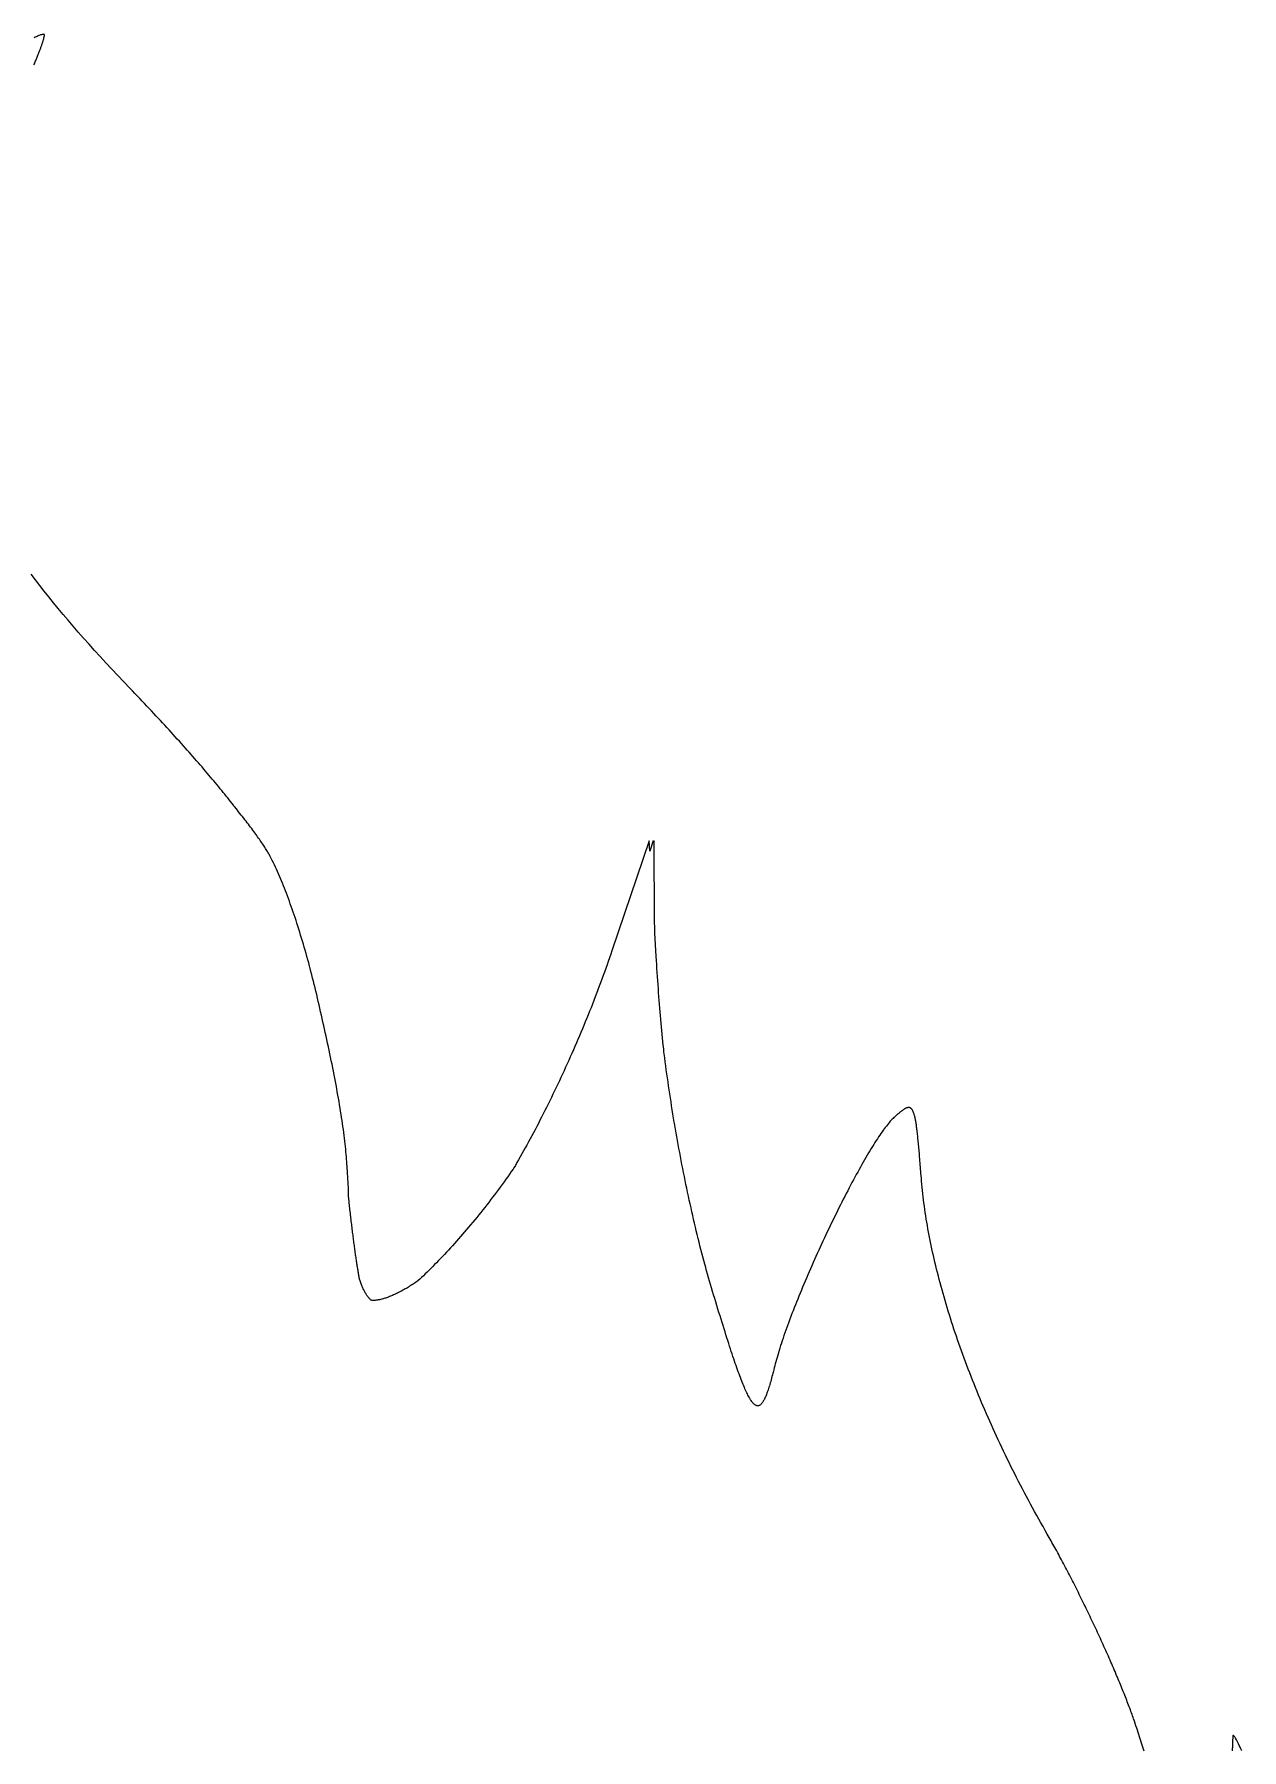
# Model space of a CAD drawing. Extents: x 0 to 39, y 0 to 49.8.
# Drawn here: x 19.56 to 37.09, y 24.9 to 49.8 of the extents above; entities that cross this region are included whole.
import ezdxf

# ---------------------------------------------------------------- set-up
doc = ezdxf.new("R2010")
doc.units = 0
doc.layers.get('0').update_dxf_attribs({"linetype": 'CONTINUOUS'})

msp = doc.modelspace()

# ---------------------------------------------------------------- linework, layer by layer
for points in [[(19.5588, 49.3591), (19.5651, 49.3741), (19.5712, 49.389), (19.5772, 49.4036), (19.5832, 49.418), (19.589, 49.4322), (19.5946, 49.4461), (19.6002, 49.4599), (19.6056, 49.4734), (19.6109, 49.4867), (19.6161, 49.4997), (19.6212, 49.5126), (19.6261, 49.5251), (19.6309, 49.5375), (19.6356, 49.5496), (19.6401, 49.5615), (19.6445, 49.5731), (19.6488, 49.5845), (19.653, 49.5956), (19.657, 49.6064), (19.6609, 49.617), (19.6646, 49.6274), (19.6682, 49.6374), (19.6717, 49.6473), (19.675, 49.6568), (19.6782, 49.6661), (19.6812, 49.6751), (19.6841, 49.6838), (19.6869, 49.6922), (19.6895, 49.7004), (19.6919, 49.7082), (19.6942, 49.7158), (19.6964, 49.7231), (19.6984, 49.7301), (19.7003, 49.7368), (19.702, 49.7432), (19.7035, 49.7493), (19.7049, 49.7551), (19.7062, 49.7605), (19.7072, 49.7657), (19.7082, 49.7706), (19.7089, 49.7751), (19.7095, 49.7793), (19.71, 49.7832), (19.7103, 49.7868), (19.7104, 49.79), (19.7103, 49.793), (19.7101, 49.7955), (19.7097, 49.7978), (19.7092, 49.7997), (19.7085, 49.8013), (19.7076, 49.8025), (19.7065, 49.8034), (19.7053, 49.8039), (19.7039, 49.8041), (19.6957, 49.8037), (19.6869, 49.8026), (19.6774, 49.8007), (19.6671, 49.7981), (19.6562, 49.7948), (19.6445, 49.7908), (19.6322, 49.7861), (19.6192, 49.7807), (19.6056, 49.7746), (19.5914, 49.7678), (19.5764, 49.7604), (19.5609, 49.7522)], [(35.6741, 24.8822), (35.6652, 24.911), (35.656, 24.9401), (35.6467, 24.9694), (35.6372, 24.999), (35.6275, 25.029), (35.6176, 25.0592), (35.6076, 25.0899), (35.5973, 25.1208), (35.5869, 25.1522), (35.5762, 25.1839), (35.5654, 25.216), (35.5543, 25.2485), (35.5431, 25.2814), (35.5316, 25.3148), (35.52, 25.3486), (35.5126, 25.3697), (35.5051, 25.3912), (35.4973, 25.413), (35.4894, 25.4351), (35.4813, 25.4574), (35.473, 25.48), (35.4646, 25.5029), (35.4559, 25.526), (35.4471, 25.5494), (35.4382, 25.5731), (35.429, 25.597), (35.4197, 25.6212), (35.4102, 25.6455), (35.4006, 25.6702), (35.3908, 25.695), (35.3809, 25.7201), (35.3708, 25.7453), (35.3606, 25.7708), (35.3502, 25.7965), (35.3397, 25.8224), (35.329, 25.8484), (35.3182, 25.8747), (35.3073, 25.9011), (35.2962, 25.9277), (35.285, 25.9545), (35.2737, 25.9815), (35.2622, 26.0086), (35.2507, 26.0358), (35.239, 26.0632), (35.2272, 26.0907), (35.2152, 26.1184), (35.2032, 26.1462), (35.1911, 26.1741), (35.1788, 26.2022), (35.1665, 26.2303), (35.154, 26.2586), (35.1415, 26.2869), (35.1288, 26.3154), (35.1161, 26.3439), (35.1033, 26.3726), (35.0903, 26.4013), (35.0773, 26.43), (35.0643, 26.4589), (35.0511, 26.4878), (35.0378, 26.5168), (35.0245, 26.5458), (35.0111, 26.5748), (34.9977, 26.6039), (34.9842, 26.6331), (34.9706, 26.6622), (34.9569, 26.6914), (34.9432, 26.7206), (34.9295, 26.7498), (34.9156, 26.779), (34.9018, 26.8082), (34.8879, 26.8374), (34.8739, 26.8666), (34.8599, 26.8958), (34.8458, 26.9249), (34.8318, 26.9541), (34.8176, 26.9832), (34.8035, 27.0122), (34.7893, 27.0412), (34.7751, 27.0702), (34.7609, 27.0991), (34.7466, 27.1279), (34.7323, 27.1567), (34.718, 27.1853), (34.7037, 27.214), (34.6894, 27.2425), (34.6751, 27.2709), (34.6608, 27.2993), (34.6464, 27.3275), (34.6321, 27.3556), (34.6178, 27.3836), (34.6034, 27.4115), (34.5891, 27.4393), (34.5748, 27.467), (34.5605, 27.4945), (34.5462, 27.5218), (34.532, 27.549), (34.5177, 27.5761), (34.5035, 27.603), (34.4893, 27.6298), (34.4751, 27.6563), (34.461, 27.6827), (34.4469, 27.709), (34.4328, 27.735), (34.4188, 27.7608), (34.4048, 27.7865), (34.3908, 27.8119), (34.3769, 27.8371), (34.3631, 27.8622), (34.3493, 27.8869), (34.3355, 27.9115), (34.3218, 27.9359), (34.3082, 27.96), (34.2946, 27.9838), (34.2811, 28.0074), (34.2677, 28.0308), (34.2364, 28.0853), (34.2053, 28.1399), (34.1744, 28.1944), (34.1437, 28.2491), (34.1133, 28.3037), (34.0832, 28.3584), (34.0532, 28.4131), (34.0235, 28.4678), (33.9941, 28.5225), (33.9649, 28.5773), (33.9359, 28.632), (33.9071, 28.6868), (33.8786, 28.7416), (33.8504, 28.7963), (33.8224, 28.8511), (33.7946, 28.9059), (33.7671, 28.9606), (33.7398, 29.0154), (33.7128, 29.0701), (33.686, 29.1248), (33.6595, 29.1796), (33.6332, 29.2342), (33.6071, 29.2889), (33.5814, 29.3435), (33.5558, 29.3981), (33.5306, 29.4527), (33.5056, 29.5072), (33.4808, 29.5617), (33.4563, 29.6162), (33.4321, 29.6706), (33.4081, 29.725), (33.3844, 29.7793), (33.3609, 29.8336), (33.3377, 29.8878), (33.3148, 29.9419), (33.2921, 29.996), (33.2697, 30.05), (33.2476, 30.104), (33.2257, 30.1579), (33.2041, 30.2117), (33.1828, 30.2654), (33.1618, 30.3191), (33.141, 30.3727), (33.1205, 30.4262), (33.1002, 30.4796), (33.0803, 30.5329), (33.0606, 30.5861), (33.0412, 30.6393), (33.022, 30.6923), (33.0032, 30.7452), (32.9846, 30.7981), (32.9663, 30.8508), (32.9483, 30.9034), (32.9306, 30.9559), (32.9132, 31.0083), (32.896, 31.0605), (32.8792, 31.1127), (32.8626, 31.1647), (32.8463, 31.2166), (32.8303, 31.2683), (32.8146, 31.3199), (32.7991, 31.3714), (32.784, 31.4228), (32.7692, 31.474), (32.7546, 31.525), (32.7404, 31.576), (32.7265, 31.6267), (32.7128, 31.6773), (32.6995, 31.7278), (32.6864, 31.7781), (32.6736, 31.8282), (32.6612, 31.8782), (32.649, 31.928), (32.6372, 31.9776), (32.6257, 32.0271), (32.6144, 32.0763), (32.6035, 32.1254), (32.5929, 32.1744), (32.5826, 32.2231), (32.5726, 32.2716), (32.5629, 32.32), (32.5535, 32.3682), (32.5444, 32.4161), (32.5357, 32.4639), (32.5273, 32.5115), (32.5191, 32.5588), (32.5113, 32.606), (32.5038, 32.6529), (32.4967, 32.6996), (32.4898, 32.7461), (32.4833, 32.7924), (32.4771, 32.8385), (32.4712, 32.8843), (32.4657, 32.9299), (32.4604, 32.9753), (32.4555, 33.0205), (32.4509, 33.0654), (32.4467, 33.1101), (32.4428, 33.1545), (32.4392, 33.1987), (32.4365, 33.2324), (32.434, 33.2654), (32.4314, 33.2977), (32.4289, 33.3294), (32.4265, 33.3605), (32.4241, 33.3909), (32.4217, 33.4207), (32.4193, 33.4498), (32.417, 33.4783), (32.4147, 33.5062), (32.4125, 33.5335), (32.4102, 33.5601), (32.408, 33.5862), (32.4058, 33.6116), (32.4036, 33.6364), (32.4014, 33.6607), (32.3993, 33.6843), (32.3971, 33.7074), (32.395, 33.7299), (32.3928, 33.7518), (32.3907, 33.7731), (32.3885, 33.7939), (32.3864, 33.8141), (32.3843, 33.8338), (32.3821, 33.8529), (32.38, 33.8714), (32.3778, 33.8894), (32.3756, 33.9069), (32.3734, 33.9239), (32.3712, 33.9403), (32.369, 33.9562), (32.3667, 33.9716), (32.3645, 33.9865), (32.3622, 34.0009), (32.3598, 34.0147), (32.3575, 34.0281), (32.3551, 34.041), (32.3527, 34.0534), (32.3502, 34.0653), (32.3477, 34.0768), (32.3451, 34.0877), (32.3426, 34.0982), (32.3399, 34.1083), (32.3372, 34.1179), (32.3345, 34.127), (32.3317, 34.1357), (32.3289, 34.1439), (32.326, 34.1517), (32.323, 34.1591), (32.32, 34.1661), (32.3169, 34.1726), (32.3137, 34.1787), (32.3105, 34.1844), (32.3072, 34.1897), (32.3039, 34.1946), (32.3004, 34.1991), (32.2969, 34.2032), (32.2933, 34.2069), (32.2896, 34.2102), (32.2859, 34.2132), (32.282, 34.2157), (32.2781, 34.2179), (32.274, 34.2198), (32.2699, 34.2213), (32.2657, 34.2224), (32.2614, 34.2232), (32.257, 34.2237), (32.2524, 34.2238), (32.2524, 34.2238), (32.2524, 34.2238), (32.2524, 34.2238), (32.2524, 34.2238), (32.2524, 34.2238), (32.2524, 34.2238), (32.2524, 34.2238), (32.2524, 34.2238), (32.2524, 34.2238), (32.2478, 34.2235), (32.2431, 34.223), (32.2382, 34.2221), (32.2333, 34.2209), (32.2282, 34.2194), (32.223, 34.2176), (32.2178, 34.2155), (32.2123, 34.213), (32.2068, 34.2103), (32.2011, 34.2073), (32.1953, 34.204), (32.1894, 34.2005), (32.1834, 34.1966), (32.1772, 34.1925), (32.1709, 34.1881), (32.1644, 34.1835), (32.1578, 34.1786), (32.1511, 34.1735), (32.1442, 34.1681), (32.1372, 34.1625), (32.13, 34.1566), (32.1226, 34.1505), (32.1152, 34.1442), (32.1075, 34.1377), (32.0997, 34.131), (32.0917, 34.124), (32.0836, 34.1168), (32.0753, 34.1095), (32.0669, 34.1019), (32.0583, 34.0942), (32.0495, 34.0863), (32.0405, 34.0781), (32.0282, 34.0666), (32.0155, 34.054), (32.0024, 34.0403), (31.989, 34.0255), (31.9752, 34.0097), (31.961, 33.9928), (31.9464, 33.9749), (31.9315, 33.9559), (31.9163, 33.936), (31.9008, 33.9152), (31.8849, 33.8934), (31.8687, 33.8706), (31.8523, 33.847), (31.8355, 33.8224), (31.8185, 33.797), (31.8011, 33.7708), (31.7836, 33.7437), (31.7657, 33.7158), (31.7477, 33.6871), (31.7294, 33.6576), (31.7108, 33.6274), (31.6921, 33.5965), (31.6731, 33.5648), (31.654, 33.5324), (31.6346, 33.4994), (31.6151, 33.4656), (31.5954, 33.4313), (31.5756, 33.3963), (31.5555, 33.3607), (31.5354, 33.3246), (31.5151, 33.2878), (31.4947, 33.2505), (31.4742, 33.2127), (31.4535, 33.1744), (31.4328, 33.1356), (31.412, 33.0963), (31.3911, 33.0566), (31.3701, 33.0164), (31.3491, 32.9759), (31.328, 32.9349), (31.3068, 32.8936), (31.2857, 32.8519), (31.2645, 32.8098), (31.2433, 32.7675), (31.2221, 32.7248), (31.2009, 32.6819), (31.1797, 32.6387), (31.1585, 32.5952), (31.1373, 32.5516), (31.1162, 32.5077), (31.0952, 32.4637), (31.0742, 32.4194), (31.0532, 32.3751), (31.0324, 32.3306), (31.0116, 32.286), (30.9909, 32.2413), (30.9703, 32.1965), (30.9498, 32.1517), (30.9295, 32.1068), (30.9093, 32.062), (30.8892, 32.0171), (30.8692, 31.9722), (30.8495, 31.9274), (30.8298, 31.8827), (30.8104, 31.8381), (30.7912, 31.7935), (30.7721, 31.7491), (30.7532, 31.7048), (30.7346, 31.6606), (30.7162, 31.6166), (30.698, 31.5729), (30.68, 31.5293), (30.6623, 31.486), (30.6449, 31.4429), (30.6277, 31.4001), (30.6108, 31.3576), (30.5942, 31.3154), (30.5778, 31.2735), (30.5618, 31.2319), (30.5461, 31.1908), (30.5307, 31.15), (30.5156, 31.1096), (30.5009, 31.0696), (30.4865, 31.0301), (30.4725, 30.9911), (30.4589, 30.9525), (30.4456, 30.9144), (30.4327, 30.8768), (30.4202, 30.8398), (30.4081, 30.8034), (30.3964, 30.7675), (30.3852, 30.7322), (30.3744, 30.6975), (30.364, 30.6634), (30.354, 30.63), (30.3446, 30.5973), (30.3355, 30.5652), (30.327, 30.5339), (30.319, 30.5032), (30.3114, 30.4734), (30.3046, 30.4459), (30.2978, 30.4191), (30.2911, 30.3928), (30.2888, 30.3839), (30.2845, 30.3672), (30.2779, 30.3422), (30.2714, 30.3178), (30.265, 30.2941), (30.2587, 30.271), (30.2524, 30.2486), (30.2461, 30.2268), (30.2399, 30.2057), (30.2337, 30.1852), (30.2276, 30.1654), (30.2215, 30.1463), (30.2155, 30.1278), (30.2095, 30.11), (30.2035, 30.0929), (30.1975, 30.0764), (30.1915, 30.0607), (30.1856, 30.0456), (30.1797, 30.0312), (30.1738, 30.0175), (30.1679, 30.0045), (30.162, 29.9922), (30.1561, 29.9807), (30.1502, 29.9698), (30.1443, 29.9596), (30.1383, 29.9502), (30.1324, 29.9415), (30.1264, 29.9335), (30.1205, 29.9262), (30.1145, 29.9197), (30.1084, 29.9139), (30.1024, 29.9088), (30.0963, 29.9045), (30.0901, 29.901), (30.0839, 29.8982), (30.0777, 29.8961), (30.0714, 29.8948), (30.0703, 29.8947), (30.0654, 29.8943), (30.0591, 29.8945), (30.0526, 29.8955), (30.0461, 29.8973), (30.0395, 29.8998), (30.0329, 29.9031), (30.0261, 29.9073), (30.0193, 29.9122), (30.0124, 29.9179), (30.0054, 29.9243), (29.9983, 29.9316), (29.9912, 29.9397), (29.9839, 29.9486), (29.9766, 29.9584), (29.9691, 29.9689), (29.9615, 29.9803), (29.9538, 29.9924), (29.9477, 30.0026), (29.9459, 30.0057), (29.938, 30.0196), (29.93, 30.0342), (29.9218, 30.0498), (29.9136, 30.0662), (29.9052, 30.0834), (29.8967, 30.1014), (29.888, 30.1204), (29.8792, 30.1402), (29.8703, 30.1608), (29.8612, 30.1823), (29.8519, 30.2047), (29.8425, 30.2279), (29.833, 30.2521), (29.8233, 30.2771), (29.8134, 30.303), (29.8033, 30.3298), (29.7931, 30.3574), (29.7827, 30.386), (29.7721, 30.4155), (29.7613, 30.4459), (29.7504, 30.4772), (29.7393, 30.5094), (29.7279, 30.5425), (29.7164, 30.5765), (29.7047, 30.6114), (29.6927, 30.6473), (29.6806, 30.6841), (29.6682, 30.7219), (29.6557, 30.7606), (29.6429, 30.8002), (29.6299, 30.8408), (29.6167, 30.8823), (29.6032, 30.9247), (29.5895, 30.9682), (29.5756, 31.0126), (29.5614, 31.0579), (29.547, 31.1042), (29.5324, 31.1515), (29.5175, 31.1998), (29.5023, 31.249), (29.4869, 31.2993), (29.4713, 31.3505), (29.4553, 31.4027), (29.4399, 31.4535), (29.4247, 31.504), (29.4096, 31.5543), (29.3947, 31.6044), (29.38, 31.6543), (29.3654, 31.704), (29.351, 31.7535), (29.3368, 31.8028), (29.3228, 31.8519), (29.3089, 31.9008), (29.2997, 31.9336), (29.2947, 31.952), (29.2809, 32.0043), (29.2671, 32.0569), (29.2535, 32.1098), (29.2399, 32.1631), (29.2264, 32.2167), (29.213, 32.2706), (29.1996, 32.3248), (29.1864, 32.3793), (29.1732, 32.4341), (29.1602, 32.4891), (29.1472, 32.5444), (29.1344, 32.5999), (29.1216, 32.6557), (29.1089, 32.7116), (29.0964, 32.7679), (29.0839, 32.8243), (29.0715, 32.8809), (29.0593, 32.9377), (29.0472, 32.9946), (29.0351, 33.0518), (29.0232, 33.1091), (29.0114, 33.1665), (28.9997, 33.2241), (28.9881, 33.2818), (28.9767, 33.3396), (28.9653, 33.3975), (28.9541, 33.4555), (28.943, 33.5136), (28.932, 33.5718), (28.9212, 33.63), (28.9104, 33.6883), (28.8999, 33.7466), (28.8894, 33.805), (28.8811, 33.8516), (28.876, 33.881), (28.8658, 33.9398), (28.8607, 33.9699), (28.8599, 33.9747), (28.8535, 34.0126), (28.8437, 34.0714), (28.834, 34.1302), (28.8245, 34.189), (28.8151, 34.2478), (28.8059, 34.3065), (28.7968, 34.3652), (28.7879, 34.4238), (28.7791, 34.4823), (28.7705, 34.5408), (28.7621, 34.5992), (28.7538, 34.6575), (28.7456, 34.7157), (28.7377, 34.7737), (28.7299, 34.8317), (28.7222, 34.8895), (28.7147, 34.9472), (28.7074, 35.0047), (28.7038, 35.0338), (28.6992, 35.0769), (28.6938, 35.1292), (28.6884, 35.1818), (28.6832, 35.2346), (28.678, 35.2878), (28.6729, 35.3412), (28.6679, 35.395), (28.6629, 35.449), (28.6581, 35.5034), (28.6533, 35.5581), (28.6486, 35.6131), (28.644, 35.6684), (28.6394, 35.7241), (28.6349, 35.7801), (28.6305, 35.8365), (28.6262, 35.8933), (28.622, 35.9504), (28.6178, 36.0079), (28.6137, 36.0657), (28.6096, 36.124), (28.6056, 36.1826), (28.6017, 36.2417), (28.5979, 36.3011), (28.5941, 36.361), (28.5904, 36.4213), (28.57, 36.7555), (28.5699, 36.7596), (28.5692, 36.8066), (28.5686, 36.8531), (28.5683, 36.8992), (28.5635, 38.0941), (28.5566, 38.0749), (28.5565, 38.0941), (28.5555, 38.0913), (28.5555, 38.0941), (28.551, 38.0817), (28.5509, 38.0941), (28.5478, 38.0855), (28.5477, 38.0941), (28.4972, 37.9476), (28.4883, 38.0941), (27.9491, 36.5009), (27.9316, 36.4494), (27.9138, 36.3979), (27.8959, 36.3463), (27.8777, 36.2947), (27.8594, 36.243), (27.8408, 36.1913), (27.822, 36.1396), (27.8031, 36.0878), (27.7839, 36.036), (27.7646, 35.9843), (27.745, 35.9325), (27.7253, 35.8807), (27.7054, 35.829), (27.6854, 35.7773), (27.6652, 35.7256), (27.6448, 35.6739), (27.6242, 35.6223), (27.6035, 35.5708), (27.5826, 35.5193), (27.5616, 35.4679), (27.5405, 35.4165), (27.5192, 35.3652), (27.4977, 35.3141), (27.4761, 35.263), (27.4544, 35.212), (27.4326, 35.1612), (27.4107, 35.1104), (27.3886, 35.0598), (27.3664, 35.0093), (27.3441, 34.959), (27.3217, 34.9088), (27.2992, 34.8588), (27.2765, 34.8089), (27.2538, 34.7592), (27.231, 34.7097), (27.2081, 34.6604), (27.1852, 34.6112), (27.1621, 34.5623), (27.139, 34.5136), (27.1158, 34.465), (27.0925, 34.4167), (27.0691, 34.3687), (27.0457, 34.3209), (27.0222, 34.2733), (26.9987, 34.2259), (26.9751, 34.1789), (26.9515, 34.1321), (26.9279, 34.0855), (26.9042, 34.0393), (26.8804, 33.9933), (26.8567, 33.9476), (26.8329, 33.9023), (26.809, 33.8572), (26.7852, 33.8125), (26.7613, 33.7681), (26.7375, 33.724), (26.7136, 33.6803), (26.6897, 33.6369), (26.6658, 33.5938), (26.6419, 33.5511), (26.618, 33.5088), (26.5942, 33.4669), (26.5703, 33.4254), (26.5465, 33.3842), (26.5261, 33.3493), (26.5132, 33.3305), (26.4875, 33.2934), (26.4616, 33.2563), (26.4353, 33.2191), (26.4088, 33.1819), (26.382, 33.1447), (26.3549, 33.1074), (26.3276, 33.0702), (26.3001, 33.033), (26.2723, 32.9959), (26.2443, 32.9588), (26.2162, 32.9218), (26.1879, 32.8848), (26.1594, 32.848), (26.1307, 32.8113), (26.102, 32.7746), (26.073, 32.7382), (26.044, 32.7019), (26.0149, 32.6658), (25.9857, 32.6298), (25.9564, 32.5941), (25.9271, 32.5585), (25.8977, 32.5232), (25.8682, 32.4882), (25.8388, 32.4534), (25.8093, 32.4188), (25.7798, 32.3846), (25.7504, 32.3506), (25.721, 32.317), (25.6916, 32.2837), (25.6623, 32.2508), (25.633, 32.2182), (25.6038, 32.186), (25.5748, 32.1541), (25.5458, 32.1227), (25.5169, 32.0917), (25.4882, 32.0611), (25.4596, 32.031), (25.4312, 32.0013), (25.403, 31.9721), (25.3749, 31.9434), (25.347, 31.9152), (25.3194, 31.8875), (25.2919, 31.8603), (25.2647, 31.8337), (25.2378, 31.8077), (25.2111, 31.7822), (25.1847, 31.7573), (25.1585, 31.733), (25.1327, 31.7094), (25.1244, 31.7019), (25.1126, 31.6939), (25.0957, 31.6825), (25.0788, 31.6714), (25.062, 31.6604), (25.0453, 31.6497), (25.0287, 31.6392), (25.0121, 31.6289), (24.9957, 31.6189), (24.9793, 31.609), (24.9631, 31.5994), (24.9469, 31.5901), (24.9309, 31.5809), (24.915, 31.572), (24.8991, 31.5633), (24.8834, 31.5549), (24.8679, 31.5467), (24.8524, 31.5388), (24.8371, 31.5311), (24.8219, 31.5236), (24.8069, 31.5164), (24.792, 31.5095), (24.7773, 31.5028), (24.7627, 31.4964), (24.7483, 31.4902), (24.734, 31.4843), (24.7199, 31.4786), (24.706, 31.4732), (24.6923, 31.4681), (24.6787, 31.4633), (24.6653, 31.4587), (24.6521, 31.4544), (24.6391, 31.4504), (24.6263, 31.4467), (24.6137, 31.4432), (24.6013, 31.44), (24.5891, 31.4371), (24.5772, 31.4345), (24.5654, 31.4322), (24.5539, 31.4302), (24.5426, 31.4285), (24.5315, 31.4271), (24.5207, 31.426), (24.5101, 31.4252), (24.4997, 31.4247), (24.4896, 31.4245), (24.4797, 31.4246), (24.4701, 31.425), (24.4608, 31.4257), (24.4517, 31.4268), (24.4497, 31.4271), (24.4438, 31.433), (24.4371, 31.44), (24.4305, 31.4473), (24.424, 31.4549), (24.4176, 31.4628), (24.4112, 31.471), (24.4048, 31.4794), (24.3986, 31.4882), (24.3924, 31.4972), (24.3863, 31.5064), (24.3802, 31.516), (24.3742, 31.5259), (24.3683, 31.536), (24.3624, 31.5464), (24.3566, 31.5571), (24.3509, 31.568), (24.3452, 31.5793), (24.3397, 31.5908), (24.3341, 31.6026), (24.3287, 31.6147), (24.3233, 31.627), (24.318, 31.6396), (24.3127, 31.6525), (24.3075, 31.6657), (24.3024, 31.6791), (24.2974, 31.6929), (24.2924, 31.7068), (24.2875, 31.7211), (24.2852, 31.728), (24.2831, 31.7391), (24.2807, 31.7527), (24.2782, 31.7666), (24.2757, 31.7808), (24.2732, 31.7953), (24.2707, 31.8101), (24.2681, 31.8252), (24.2656, 31.8406), (24.263, 31.8562), (24.2604, 31.8721), (24.2578, 31.8883), (24.2552, 31.9047), (24.2526, 31.9214), (24.25, 31.9384), (24.2473, 31.9556), (24.2447, 31.9731), (24.242, 31.9909), (24.2393, 32.0088), (24.2366, 32.027), (24.2339, 32.0455), (24.2312, 32.0642), (24.2285, 32.0831), (24.2258, 32.1023), (24.2231, 32.1216), (24.2204, 32.1412), (24.2176, 32.161), (24.2149, 32.1811), (24.2121, 32.2013), (24.2094, 32.2217), (24.2066, 32.2424), (24.2039, 32.2632), (24.2011, 32.2842), (24.1984, 32.3055), (24.1956, 32.3269), (24.1929, 32.3485), (24.1901, 32.3703), (24.1873, 32.3922), (24.1846, 32.4143), (24.1818, 32.4366), (24.1791, 32.4591), (24.1763, 32.4817), (24.1736, 32.5045), (24.1708, 32.5274), (24.1681, 32.5505), (24.1653, 32.5738), (24.1626, 32.5971), (24.1599, 32.6207), (24.1572, 32.6443), (24.1544, 32.6681), (24.1517, 32.692), (24.149, 32.7161), (24.1463, 32.7402), (24.1437, 32.7645), (24.141, 32.7889), (24.1383, 32.8134), (24.1357, 32.8381), (24.133, 32.8628), (24.1304, 32.8876), (24.1278, 32.9125), (24.1267, 32.923), (24.1262, 32.9378), (24.1255, 32.9667), (24.1248, 32.9959), (24.1238, 33.0317), (24.1225, 33.0682), (24.121, 33.1054), (24.1191, 33.1433), (24.117, 33.1819), (24.1145, 33.2212), (24.1118, 33.2612), (24.1088, 33.3018), (24.1055, 33.3423), (24.1041, 33.3705), (24.1022, 33.4037), (24.1, 33.4378), (24.0974, 33.4727), (24.0945, 33.5084), (24.0913, 33.5448), (24.0879, 33.582), (24.0841, 33.6199), (24.08, 33.6585), (24.0757, 33.6979), (24.071, 33.7379), (24.0661, 33.7785), (24.0609, 33.8198), (24.0554, 33.8617), (24.0497, 33.9042), (24.0437, 33.9473), (24.0375, 33.991), (24.031, 34.0352), (24.0242, 34.0799), (24.0172, 34.1251), (24.01, 34.1708), (24.0025, 34.217), (23.9948, 34.2636), (23.9868, 34.3107), (23.9787, 34.3582), (23.9703, 34.406), (23.9617, 34.4543), (23.9529, 34.5029), (23.9439, 34.5518), (23.9347, 34.6011), (23.9253, 34.6506), (23.9157, 34.7004), (23.9059, 34.7505), (23.8959, 34.8009), (23.8857, 34.8514), (23.8754, 34.9022), (23.8649, 34.9531), (23.8542, 35.0042), (23.8434, 35.0555), (23.8324, 35.1069), (23.8213, 35.1584), (23.81, 35.21), (23.7985, 35.2617), (23.787, 35.3134), (23.7752, 35.3651), (23.7655, 35.4079), (23.7644, 35.4131), (23.7536, 35.464), (23.7427, 35.5147), (23.7317, 35.5651), (23.7206, 35.6153), (23.7094, 35.6653), (23.6981, 35.7151), (23.6866, 35.7646), (23.6751, 35.8139), (23.6635, 35.8629), (23.6518, 35.9117), (23.64, 35.9602), (23.6281, 36.0085), (23.6161, 36.0564), (23.6041, 36.1041), (23.5919, 36.1515), (23.5797, 36.1986), (23.5673, 36.2455), (23.5636, 36.2594), (23.5591, 36.2763), (23.5466, 36.323), (23.534, 36.3694), (23.5213, 36.4154), (23.5085, 36.4612), (23.4957, 36.5065), (23.4827, 36.5515), (23.4697, 36.5962), (23.4566, 36.6405), (23.4435, 36.6844), (23.4302, 36.728), (23.4169, 36.7712), (23.4035, 36.814), (23.3901, 36.8564), (23.3765, 36.8984), (23.3629, 36.9401), (23.3493, 36.9813), (23.3356, 37.0222), (23.3218, 37.0626), (23.3079, 37.1026), (23.294, 37.1422), (23.28, 37.1814), (23.2659, 37.2201), (23.2518, 37.2585), (23.2376, 37.2963), (23.2234, 37.3338), (23.2091, 37.3708), (23.1948, 37.4073), (23.1804, 37.4434), (23.166, 37.479), (23.1515, 37.5141), (23.1369, 37.5488), (23.1223, 37.583), (23.1077, 37.6168), (23.093, 37.65), (23.0782, 37.6827), (23.0634, 37.715), (23.0486, 37.7467), (23.0337, 37.778), (23.0188, 37.8087), (23.0039, 37.8389), (22.9889, 37.8686), (22.9829, 37.88), (22.9766, 37.8918), (22.9698, 37.9041), (22.9626, 37.9168), (22.9549, 37.9299), (22.9469, 37.9434), (22.9384, 37.9573), (22.9295, 37.9717), (22.9202, 37.9864), (22.9105, 38.0015), (22.9004, 38.0171), (22.8899, 38.033), (22.879, 38.0493), (22.8677, 38.066), (22.856, 38.083), (22.844, 38.1004), (22.8316, 38.1182), (22.8188, 38.1363), (22.8056, 38.1548), (22.7921, 38.1736), (22.7782, 38.1928), (22.764, 38.2123), (22.7495, 38.2321), (22.7345, 38.2523), (22.7193, 38.2727), (22.7037, 38.2935), (22.6878, 38.3146), (22.6715, 38.336), (22.655, 38.3577), (22.6381, 38.3797), (22.6209, 38.4019), (22.6034, 38.4245), (22.5856, 38.4473), (22.5675, 38.4704), (22.5491, 38.4938), (22.5304, 38.5174), (22.5114, 38.5413), (22.4921, 38.5655), (22.4726, 38.5898), (22.4671, 38.5966), (22.4539, 38.6137), (22.4338, 38.6395), (22.4134, 38.6655), (22.3928, 38.6917), (22.3718, 38.7181), (22.3506, 38.7447), (22.3291, 38.7715), (22.3074, 38.7985), (22.2853, 38.8257), (22.263, 38.8531), (22.2404, 38.8807), (22.2175, 38.9084), (22.1943, 38.9364), (22.1708, 38.9646), (22.1471, 38.993), (22.123, 39.0216), (22.0987, 39.0504), (22.0741, 39.0795), (22.0492, 39.1087), (22.024, 39.1381), (21.9985, 39.1678), (21.9727, 39.1977), (21.9466, 39.2277), (21.9202, 39.258), (21.8936, 39.2886), (21.8666, 39.3193), (21.8393, 39.3502), (21.8118, 39.3814), (21.7839, 39.4128), (21.7558, 39.4444), (21.7273, 39.4763), (21.6985, 39.5083), (21.6695, 39.5406), (21.6401, 39.5731), (21.6104, 39.6059), (21.5805, 39.6388), (21.5502, 39.6721), (21.5196, 39.7055), (21.4887, 39.7392), (21.4575, 39.7731), (21.4259, 39.8072), (21.3941, 39.8416), (21.362, 39.8762), (21.3295, 39.9111), (21.2968, 39.9461), (21.2637, 39.9815), (21.2303, 40.0171), (21.1966, 40.0529), (21.1625, 40.0889), (21.1282, 40.1253), (21.0935, 40.1618), (21.0585, 40.1986), (21.0232, 40.2357), (20.9876, 40.273), (20.9516, 40.3105), (20.8621, 40.4043), (20.7743, 40.4972), (20.6879, 40.5892), (20.6032, 40.6805), (20.52, 40.771), (20.4384, 40.8607), (20.3584, 40.9497), (20.2799, 41.0379), (20.2029, 41.1254), (20.1275, 41.2123), (20.0536, 41.2984), (19.9813, 41.3839), (19.9105, 41.4688), (19.8412, 41.553), (19.7735, 41.6367), (19.7073, 41.7197), (19.6425, 41.8022), (19.5794, 41.8842), (19.5177, 41.9656)], [(37.089, 24.8879), (37.0768, 24.9153), (37.0651, 24.941), (37.0539, 24.9651), (37.0433, 24.9875), (37.0331, 25.0081), (37.0236, 25.0269), (37.0145, 25.0439), (37.0061, 25.059), (36.9982, 25.0722), (36.9909, 25.0835), (36.9843, 25.0928), (36.9782, 25.1001), (36.9728, 25.1054), (36.968, 25.1086), (36.9639, 25.1096), (36.9639, 25.1096), (36.9639, 25.1096), (36.9639, 25.1096), (36.9639, 25.1096), (36.9639, 25.1096), (36.9639, 25.1096), (36.9639, 25.1096), (36.9639, 25.1096), (36.9639, 25.1096), (36.9639, 25.1096), (36.9635, 25.1093), (36.963, 25.1083), (36.9625, 25.1067), (36.9621, 25.1044), (36.9616, 25.1015), (36.9612, 25.098), (36.9608, 25.0939), (36.9603, 25.0891), (36.9599, 25.0837), (36.9594, 25.0777), (36.959, 25.0711), (36.9586, 25.0639), (36.9581, 25.0561), (36.9577, 25.0477), (36.9573, 25.0387), (36.9568, 25.0292), (36.9564, 25.019), (36.956, 25.0083), (36.9556, 24.9971), (36.9552, 24.9853), (36.9548, 24.9729), (36.9543, 24.96), (36.9539, 24.9465), (36.9535, 24.9325), (36.9531, 24.9179), (36.9527, 24.9029), (36.9523, 24.8873)]]:
    msp.add_lwpolyline(points)

doc.saveas('drawing.dxf')
